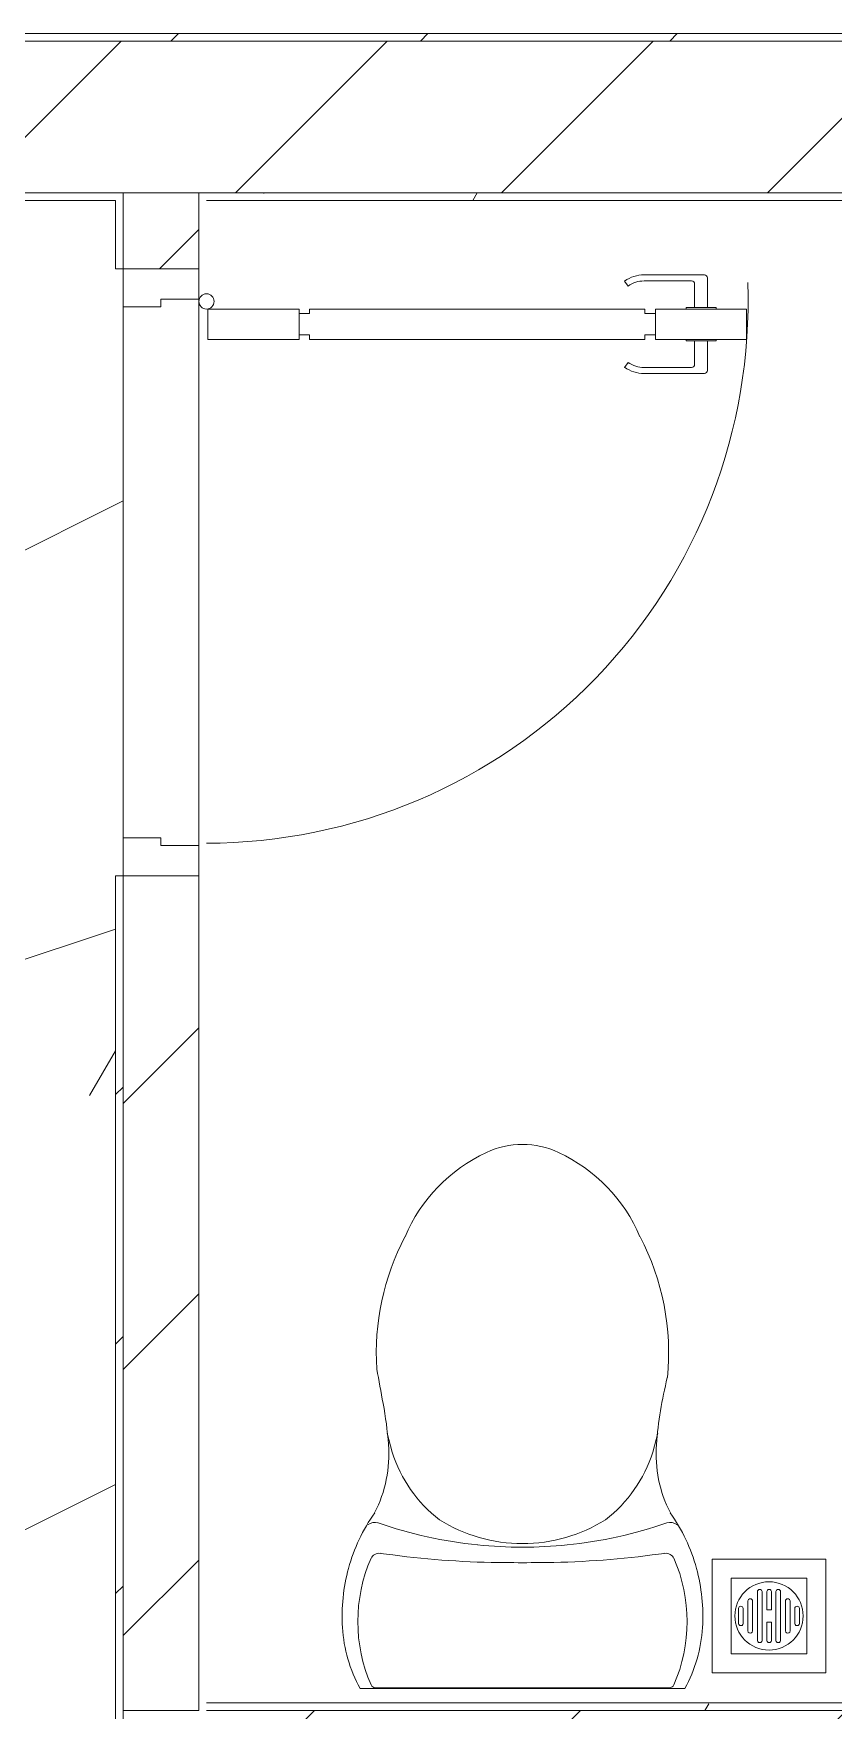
# Model space of a CAD drawing. Header units: millimetres. Extents: x 5121 to 246734, y -48180 to 129206.
# Drawn here: x 63935 to 64989, y 31337 to 33547 of the extents above; entities that cross this region are included whole.
import ezdxf

# ---------------------------------------------------------------- set-up
doc = ezdxf.new("R2010")
doc.units = ezdxf.units.MM
doc.linetypes.add('Grid Line', pattern=[22.225, 12.7, -3.175, 3.175, -3.175])
for name, color, linetype, lineweight in [('0-1', 7, 'Continuous', 5), ('A-DETL-GENF-1', 50, 'Continuous', 9), ('A-DOOR-1', 253, 'Continuous', 9), ('A-DOOR-2', 50, 'Continuous', 9), ('A-FLOR-1', 50, 'Continuous', 9), ('A-FLOR-PATT-1', 9, 'Continuous', 9), ('A-WALL', 113, 'Continuous', 9), ('A-WALL-1', 250, 'Continuous', 18), ('A-WALL-2', 50, 'Continuous', 9), ('A-WALL-PATT-1', 9, 'Continuous', 9), ('A-WALL-PATT-2', 50, 'Continuous', 9), ('A-WALL-PATT-3', 111, 'Continuous', 9), ('M-EQPM-1', 253, 'Continuous', 9), ('P-SANR-FIXT-1', 253, 'Continuous', 9), ('S-GRID-1', 1, 'Grid Line', 9)]:
    doc.layers.add(name, color=color, linetype=linetype, lineweight=lineweight)
pattern_1 = [(45, (0, 0), (-175.3625, 175.3625), [])]
pattern_2 = [(45, (0, 0), (-164.4023, 164.4023), [])]
pattern_3 = [(0, (0, 0), (1259.84, 314.96), [103.937, -840.943, 103.937, -840.943, -5039.36]), (0, (0, 0), (1259.84, 314.96), [-1889.76, 103.937, -1785.823, 103.937, -840.943, -2204.72]), (0, (0, 0), (1259.84, 314.96), [-4724.4, 103.937, -525.983, 103.937, -1470.863]), (120, (472.44, 157.48), (-902.6834, 933.5734), [103.937, -840.943, 103.937, -5880.303]), (120, (472.44, 157.48), (-902.6834, 933.5734), [-1048.817, -840.943, 103.937, -1785.823, -3149.6]), (120, (472.44, 157.48), (-902.6834, 933.5734), [-3779.52, 103.937, -840.943, 103.937, -2100.783]), (120, (472.44, 157.48), (-902.6834, 933.5734), [-4828.337, -525.983, 103.937, -1470.863]), (240, (629.92, 787.4), (-357.1566, -1248.5334), [103.937, -840.943, 103.937, -5880.303]), (240, (629.92, 787.4), (-357.1566, -1248.5334), [-1048.817, -840.943, 103.937, -1785.823, -3149.6]), (240, (629.92, 787.4), (-357.1566, -1248.5334), [-3779.52, 103.937, -840.943, 103.937, -2100.783]), (240, (629.92, 787.4), (-357.1566, -1248.5334), [-4828.337, -525.983, 103.937, -1470.863])]

# ---------------------------------------------------------------- blocks, each defined once
blk = doc.blocks.new('DOOR_CW_01 CANH MO-PANEL KINH - DIG_02-800x2200-CỬA NHÔM KÍNH-400864-TKCS_MB TỔNG THỂ TẦNG 1')
at = {"layer": 'A-DETL-GENF-1'}
for p, q in [((-347, 772), (-307, 772)), ((-347, 652), (-347, 772)), ((-307, 772), (-307, 652)), ((-349, 731.8), (-347, 731.8)), ((-349, 692.2), (-349, 731.8)), ((-347, 692.2), (-347, 731.8)), ((-307, 692.2), (-307, 731.8)), ((-305, 731.8), (-307, 731.8)), ((-305, 692.2), (-305, 731.8)), ((-392, 637), (-392, 716.5)), ((-349, 720.5), (-388, 720.5)), ((-305, 720.5), (-266, 720.5)), ((-262, 637), (-262, 716.5)), ((-384, 699.5), (-384, 637)), ((-349, 703.5), (-380, 703.5)), ((-347, 692.2), (-349, 692.2)), ((-307, 692.2), (-305, 692.2)), ((-305, 703.5), (-274, 703.5)), ((-270, 699.5), (-270, 637)), ((-307, 652), (-347, 652)), ((-313, 652), (-341, 652)), ((-341, 652), (-341, 638)), ((-313, 638), (-313, 652)), ((-347, 638), (-341, 638)), ((-347, 638), (-347, 196)), ((-307, 638), (-313, 638)), ((-307, 196), (-307, 638)), ((-383.9, 611.2), (-377.3, 615.8)), ((-270.1, 611.2), (-276.7, 615.8)), ((-347, 196), (-341, 196)), ((-307, 182), (-347, 182)), ((-347, 182), (-347, 62)), ((-341, 196), (-341, 182)), ((-341, 182), (-313, 182)), ((-307, 196), (-313, 196)), ((-313, 182), (-313, 196)), ((-307, 62), (-307, 182)), ((-347, 62), (-307, 62))]:
    blk.add_line(p, q, dxfattribs=at)
blk.add_circle((-357, 60), 10, dxfattribs=at)
for centre, radius, start, end in [((-357, 60), 714, 360, 92), ((-388, 716.5), 4, 90, 180), ((-266, 716.5), 4, 0, 90), ((-380, 699.5), 4, 90, 180), ((-274, 699.5), 4, 0, 90), ((-347, 637), 45, 180, 215), ((-347, 637), 37, 180, 215), ((-307, 637), 37, 325, 0), ((-307, 637), 45, 325, 0)]:
    blk.add_arc(centre, radius, start, end, dxfattribs=at)
at = {"layer": 'A-DOOR-2'}
for p, q in [((-360, 50), (-400, 50)), ((-400, 50), (-400, -50)), ((-360, 0), (-360, 50)), ((-357, 50), (-332, 50)), ((400, 50), (360, 50)), ((360, 50), (360, 0)), ((400, -50), (400, 50)), ((-350, 0), (-360, 0)), ((-350, -50), (-350, 0)), ((360, 0), (350, 0)), ((350, 0), (350, -50)), ((-400, -50), (-350, -50)), ((350, -50), (400, -50))]:
    blk.add_line(p, q, dxfattribs=at)
blk = doc.blocks.new('TOILET - TOILET-348229-TKCS_MB TỔNG THỂ TẦNG 1')
at = {"layer": 'P-SANR-FIXT-1'}
for p, q in [((214.2, -19.1), (-214.2, -19.1)), ((194, -19.9), (-194, -19.9)), ((-171.7, -330.3), (-178.6, -355.5)), ((171.7, -330.3), (178.6, -355.5))]:
    blk.add_line(p, q, dxfattribs=at)
for centre, radius, start, end in [((-46.1, -111.1), 191.6, 151.2809, 176.4513), ((-193.7, -26.4), 6.48, 92.3168, 156.2862), ((193.7, -26.4), 6.48, 23.7138, 87.6832), ((46.1, -111.1), 191.6, 3.5487, 28.7191), ((-9.8, -107.2), 207.3, 156.2862, 203.7138), ((9.8, -107.2), 207.3, 336.2862, 23.7138), ((1.9, -114.1), 239.7, 176.4513, 195.2961), ((-1.9, -114.1), 239.7, 344.7039, 3.5487), ((-4, -115.7), 233.6, 195.2961, 215.2147), ((-189.1, -185.5), 11.7, 205.4105, 277.5788), ((178.9, -2951.3), 2778.4, 97.2351, 97.5788), ((-14.3, -1400.4), 1215.6, 90.3974, 97.407), ((0, -3462.8), 3278, 89.6026, 90.3974), ((14.3, -1400.4), 1215.6, 82.593, 89.6026), ((-178.9, -2951.3), 2778.4, 82.4212, 82.7649), ((189.1, -185.5), 11.7, 262.4212, 334.5895), ((4, -115.7), 233.6, 324.7853, 344.7039), ((0.6, -792.1), 586.9, 95.8322, 108.9927), ((0, -416), 206.1, 90, 122.0732), ((0, -786.7), 581.5, 84.1678, 95.8322), ((0, -416), 206.1, 57.9268, 90), ((-0.6, -792.1), 586.9, 71.0073, 84.1678), ((-195, -224.1), 13.8, 230.6724, 288.9927), ((-0.4, -384), 179.5, 127.4036, 162.5964), ((0.4, -384), 179.5, 17.4036, 52.5964), ((195, -224.1), 13.8, 251.0073, 309.3276), ((-343.5, -327.4), 167.3, 355.4559, 27.38), ((343.5, -327.4), 167.3, 152.62, 184.5441), ((-719.2, -297.5), 544.3, 346.0536, 355.4559), ((719.2, -297.5), 544.3, 184.5441, 190.2879), ((-1948.3, -805.1), 2171.2, 9.681, 10.8949), ((137.1, -461.2), 329.8, 174.3487, 207.6878), ((-137.1, -461.2), 329.8, 332.3122, 3.6835), ((45.1, -528.6), 217.6, 203.2216, 244.7718), ((-45.1, -528.6), 217.6, 295.2282, 336.7784), ((0, -624.4), 111.7, 244.7718, 295.2282)]:
    blk.add_arc(centre, radius, start, end, dxfattribs=at)
blk = doc.blocks.new('THU NUOC - THU NUOC-V72-TKCS_MB TỔNG THỂ TẦNG 1')
at = {"layer": 'M-EQPM-1'}
for p, q in [((-66.3, 70.6), (-66.3, -79.4)), ((83.7, 70.6), (-66.3, 70.6)), ((83.7, -79.4), (83.7, 70.6)), ((58.7, 45.6), (-41.3, 45.6)), ((-41.3, 45.6), (-41.3, -54.4)), ((58.7, -54.4), (58.7, 45.6)), ((-11, 23.3), (28.5, 23.3)), ((-1.1, 35.6), (18.5, 35.6)), ((18.5, 29.6), (-1.1, 29.6)), ((-23.3, 10.8), (40.9, 10.8)), ((40.9, 4.8), (-23.3, 4.8)), ((28.5, 17.3), (-11, 17.3)), ((-23.3, -1.2), (0.7, -1.2)), ((0.7, -7.2), (-23.3, -7.2)), ((-23.3, -13.6), (40.9, -13.6)), ((40.9, -19.6), (-23.3, -19.6)), ((0.7, -1.2), (0.7, -7.2)), ((16.7, -1.2), (40.9, -1.2)), ((16.7, -7.2), (16.7, -1.2)), ((40.9, -7.2), (16.7, -7.2)), ((-11, -26.1), (28.5, -26.1)), ((28.5, -32.1), (-11, -32.1)), ((-1.1, -38.5), (18.5, -38.5)), ((-41.3, -54.4), (58.7, -54.4)), ((18.5, -44.5), (-1.1, -44.5)), ((-66.3, -79.4), (83.7, -79.4))]:
    blk.add_line(p, q, dxfattribs=at)
for centre, radius, start, end in [((8.7, -4.4), 45, 0, 180), ((8.7, -4.4), 45, 0, 180), ((-11, 20.3), 3, 90, 270), ((-1.1, 32.6), 3, 90, 270), ((18.5, 32.6), 3, 270, 90), ((28.5, 20.3), 3, 270, 90), ((-23.3, 7.8), 3, 90, 270), ((40.9, 7.8), 3, 270, 90), ((8.7, -4.4), 45, 180, 360), ((8.7, -4.4), 45, 180, 360), ((-23.3, -4.2), 3, 90, 270), ((-23.3, -16.6), 3, 90, 270), ((40.9, -4.2), 3, 270, 90), ((40.9, -16.6), 3, 270, 90), ((-11, -29.1), 3, 90, 270), ((-1.1, -41.5), 3, 90, 270), ((18.5, -41.5), 3, 270, 90), ((28.5, -29.1), 3, 270, 90)]:
    blk.add_arc(centre, radius, start, end, dxfattribs=at)
blk = doc.blocks.new('NCV_TKTC_TANG 1_rvt-1-TKCS_MB TỔNG THỂ TẦNG 1')
at = {"layer": 'A-FLOR-PATT-1'}
h = blk.add_hatch(dxfattribs=at)
h.set_pattern_fill('FP_5', color=256, style=0, pattern_type=2)
h.set_pattern_definition([(0, (0, 0), (2519.68, 629.92), [103.937, -1785.823, 103.937, -1785.823, -10078.72]), (0, (0, 0), (2519.68, 629.92), [-3779.52, 103.937, -3675.583, 103.937, -1785.823, -4409.44]), (0, (0, 0), (2519.68, 629.92), [-9448.8, 103.937, -1155.903, 103.937, -3045.663]), (120, (944.9, 314.96), (-1805.367, 1867.147), [103.937, -1785.823, 103.937, -11864.543]), (120, (944.9, 314.96), (-1805.367, 1867.147), [-1993.697, -1785.823, 103.937, -3675.583, -6299.2]), (120, (944.9, 314.96), (-1805.367, 1867.147), [-7559.04, 103.937, -1785.823, 103.937, -4305.503]), (120, (944.9, 314.96), (-1805.367, 1867.147), [-9552.737, -1155.903, 103.937, -3045.663]), (240, (1259.84, 1574.8), (-714.313, -2497.067), [103.937, -1785.823, 103.937, -11864.543]), (240, (1259.84, 1574.8), (-714.313, -2497.067), [-1993.697, -1785.823, 103.937, -3675.583, -6299.2]), (240, (1259.84, 1574.8), (-714.313, -2497.067), [-7559.04, 103.937, -1785.823, 103.937, -4305.503]), (240, (1259.84, 1574.8), (-714.313, -2497.067), [-9552.737, -1155.903, 103.937, -3045.663])])
h.paths.add_polyline_path([(62682.4, 28936.9), (64042.6, 28936.9), (64042.6, 32436.9), (64052.6, 32436.9), (64052.6, 33236.9), (64042.6, 33236.9), (64042.6, 33326.9), (62637.6, 33326.9), (62637.6, 32776.9), (61187.6, 32776.9), (61186.3, 32226.9), (61512.9, 32226.8), (61512.9, 31776.8), (63001.5, 31776.8), (63030.2, 31773), (63057, 31761.9), (63080, 31744.2), (63097.7, 31721.2), (63108.8, 31694.4), (63112.6, 31665.7), (63112.6, 30238.2), (63108.8, 30209.5), (63097.7, 30182.7), (63080, 30159.7), (63057, 30142), (63030.2, 30130.9), (63001.5, 30127.1), (61512.9, 30127.1), (61512.9, 29677.1), (61062.6, 29677.1), (61062.6, 28936.9), (62652.6, 28936.9)])
h = blk.add_hatch(dxfattribs=at)
h.set_pattern_fill('FP_4', color=256, style=0, pattern_type=2)
h.set_pattern_definition([(216.87, (516.46, 1291.15), (3873.4454, 2582.3069), [645.575, -5810.175]), (206.565, (1291.15, 903.8), (-1291.1515, -1291.149), [1443.55, -1443.55]), (198.435, (1291.15, 258.23), (-2582.2983, -1291.1527), [816.596, -3266.38])])
h.paths.add_polyline_path([(62682.4, 28936.9), (64042.6, 28936.9), (64042.6, 32436.9), (64052.6, 32436.9), (64052.6, 33236.9), (64042.6, 33236.9), (64042.6, 33326.9), (62637.6, 33326.9), (62637.6, 32776.9), (61187.6, 32776.9), (61186.3, 32226.9), (61512.9, 32226.8), (61512.9, 31776.8), (63001.5, 31776.8), (63030.2, 31773), (63057, 31761.9), (63080, 31744.2), (63097.7, 31721.2), (63108.8, 31694.4), (63112.6, 31665.7), (63112.6, 30238.2), (63108.8, 30209.5), (63097.7, 30182.7), (63080, 30159.7), (63057, 30142), (63030.2, 30130.9), (63001.5, 30127.1), (61512.9, 30127.1), (61512.9, 29677.1), (61062.6, 29677.1), (61062.6, 28936.9), (62652.6, 28936.9)])
at = {"layer": 'A-WALL-PATT-1'}
h = blk.add_hatch(dxfattribs=at)
h.set_pattern_fill('FP_2', color=256, style=0, pattern_type=2)
h.set_pattern_definition(pattern_1)
h.paths.add_polyline_path([(64152.6, 31336.9), (64152.6, 32436.9), (64052.6, 32436.9), (64053, 31336.9), (64148.3, 31336.9)])
h.paths.add_polyline_path([(64052.6, 33236.9), (64152.6, 33236.9), (64152.6, 33336.9), (64052.6, 33336.9)])
h = blk.add_hatch(dxfattribs=at)
h.set_pattern_fill('FP_11', color=256, style=0, pattern_type=2)
h.set_pattern_definition(pattern_3)
h.paths.add_polyline_path([(65948.3, 33326.9), (65952.6, 33326.9), (65952.6, 33336.9), (64162.6, 33336.9), (64162.6, 33326.9), (65946.9, 33326.9)])
h = blk.add_hatch(dxfattribs=at)
h.set_pattern_fill('FP_11', color=256, style=0, pattern_type=2)
h.set_pattern_definition(pattern_3)
h.paths.add_polyline_path([(65002.6, 31336.9), (65952.6, 31336.9), (65952.6, 31346.9), (64162.6, 31345.2), (64162.6, 31336.9), (65002.6, 31336.9)])
at = {"layer": 'A-WALL-PATT-2'}
h = blk.add_hatch(dxfattribs=at)
h.set_pattern_fill('FP_10', color=256, style=0, pattern_type=2)
h.set_pattern_definition(pattern_2)
h.paths.add_polyline_path([(63990.3, 33326.9), (64042.6, 33326.9), (64042.6, 33336.9), (61177.6, 33336.9), (61177.6, 33326.9), (63918.7, 33326.9)])
h = blk.add_hatch(dxfattribs=at)
h.set_pattern_fill('FP_10', color=256, style=0, pattern_type=2)
h.set_pattern_definition(pattern_2)
h.paths.add_polyline_path([(64052.6, 28936.9), (64052.6, 32436.9), (64042.6, 32436.9), (64042.6, 28936.9)])
h.paths.add_polyline_path([(64052.6, 33236.9), (64052.6, 33336.9), (64042.6, 33336.9), (64042.6, 33236.9)])
at = {"layer": 'A-FLOR-1'}
for p, q in [((64152.6, 32476.9), (64152.6, 33196.9)), ((64052.6, 32486.9), (64052.6, 33186.9)), ((64052.6, 33186.9), (64052.6, 32486.9))]:
    blk.add_line(p, q, dxfattribs=at)
at = {"layer": 'A-WALL-1'}
for p, q in [((64042.6, 33336.9), (61177.6, 33336.9)), ((61187.6, 33326.9), (64042.6, 33326.9)), ((64052.6, 33336.9), (64042.6, 33336.9)), ((64042.6, 33326.9), (64042.6, 33236.9)), ((64152.6, 33336.9), (64052.6, 33336.9)), ((65952.6, 33336.9), (64162.6, 33336.9)), ((64162.6, 33326.9), (65942.6, 33326.9)), ((64042.6, 33236.9), (64052.6, 33236.9)), ((64052.6, 32436.9), (64042.6, 32436.9)), ((64042.6, 32436.9), (64042.6, 28946.9)), ((65942.6, 31346.9), (64162.6, 31346.9)), ((64052.6, 31336.9), (64152.6, 31336.9)), ((64052.6, 28936.9), (64052.6, 31336.9)), ((64162.6, 31336.9), (65852.6, 31336.9))]:
    blk.add_line(p, q, dxfattribs=at)
at = {"layer": 'A-WALL-2'}
for p, q in [((64052.6, 33336.9), (64052.6, 33236.9)), ((64052.6, 33236.9), (64052.6, 33336.9)), ((64152.6, 33236.9), (64152.6, 33336.9)), ((64052.6, 32486.9), (64052.6, 33186.9)), ((64052.6, 32436.9), (64052.6, 31336.9)), ((64052.6, 31336.9), (64052.6, 32436.9)), ((64152.6, 31336.9), (64152.6, 32436.9))]:
    blk.add_line(p, q, dxfattribs=at)
at = {"layer": 'A-DOOR-1', "rotation": 269.9999999999989}
blk.add_blockref('DOOR_CW_01 CANH MO-PANEL KINH - DIG_02-800x2200-CỬA NHÔM KÍNH-400864-TKCS_MB TỔNG THỂ TẦNG 1', (64102.6, 32836.9), dxfattribs=at)
at = {"layer": 'M-EQPM-1', "rotation": 270.0000000000001}
blk.add_blockref('THU NUOC - THU NUOC-V72-TKCS_MB TỔNG THỂ TẦNG 1', (64908.6, 31470.2), dxfattribs=at)
at = {"layer": 'P-SANR-FIXT-1', "rotation": 180}
blk.add_blockref('TOILET - TOILET-348229-TKCS_MB TỔNG THỂ TẦNG 1', (64579.2, 31346.9), dxfattribs=at)

msp = doc.modelspace()

# ---------------------------------------------------------------- hatches: boundary and pattern name
at = {"layer": 'A-WALL-PATT-3'}
h = msp.add_hatch(dxfattribs=at)
h.set_pattern_fill('FP_43', color=256, style=0, pattern_type=2)
h.set_pattern_definition(pattern_2)
h.paths.add_polyline_path([(73647.1, 33536.9), (80552.6, 33537.4), (80552.6, 33546.9), (70567.6, 33546.9), (70567.6, 33536.9), (73029.8, 33536.9)])
h.paths.add_polyline_path([(61917.5, 33536.9), (67737.6, 33536.9), (67737.6, 33546.9), (60627.6, 33546.9), (60627.6, 33536.9), (61177.6, 33536.9)])
h.paths.add_polyline_path([(59448.1, 33536.9), (59537.6, 33536.9), (59535.4, 33546.9), (56652.6, 33546.9), (56652.6, 33536.9), (58213.4, 33536.9)])
h.paths.add_polyline_path([(68827.6, 33536.9), (69477.6, 33536.9), (69475.4, 33546.9), (68827.6, 33546.9)])
h = msp.add_hatch(dxfattribs=at)
h.set_pattern_fill('FP_1', color=256, style=0, pattern_type=2)
h.set_pattern_definition(pattern_1)
h.paths.add_polyline_path([(65002.6, 33336.9), (65852.9, 33336.9), (65852.9, 33536.9), (61177.6, 33536.9), (61177.6, 33336.9), (64902.6, 33336.9)])
h.paths.add_polyline_path([(68827.6, 33336.9), (68927.6, 33336.9), (68927.6, 33536.9), (68827.6, 33536.9), (68827.6, 33376.9)])
h.paths.add_polyline_path([(66856.3, 33336.9), (67737.6, 33336.9), (67737.6, 33536.9), (66052.9, 33535.9), (66053.6, 33336.9), (66669.4, 33336.9)])
h = msp.add_hatch(dxfattribs=at)
h.set_pattern_fill('FP_1', color=256, style=0, pattern_type=2)
h.set_pattern_definition(pattern_1)
h.paths.add_polyline_path([(64162.6, 31236.9), (65002.6, 31236.9), (65002.6, 31336.9), (64052.6, 31336.9), (64053, 31236.9), (64152.6, 31236.9)])

# ---------------------------------------------------------------- linework, layer by layer
at = {"layer": 'A-WALL'}
msp.add_line((65852.9, 33536.9), (61177.6, 33536.9), dxfattribs=at)
at = {"layer": 'A-WALL-1'}
for p, q in [((67737.6, 33546.9), (60627.6, 33546.9)), ((61177.6, 33336.9), (65852.9, 33336.9))]:
    msp.add_line(p, q, dxfattribs=at)
at = {"layer": 'S-GRID-1'}
msp.add_line((125364.8, 33536.9), (35538.8, 33536.9), dxfattribs=at)

# ---------------------------------------------------------------- block references
at = {"layer": '0-1'}
msp.add_blockref('NCV_TKTC_TANG 1_rvt-1-TKCS_MB TỔNG THỂ TẦNG 1', (0, 0), dxfattribs=at)

doc.saveas('drawing.dxf')
